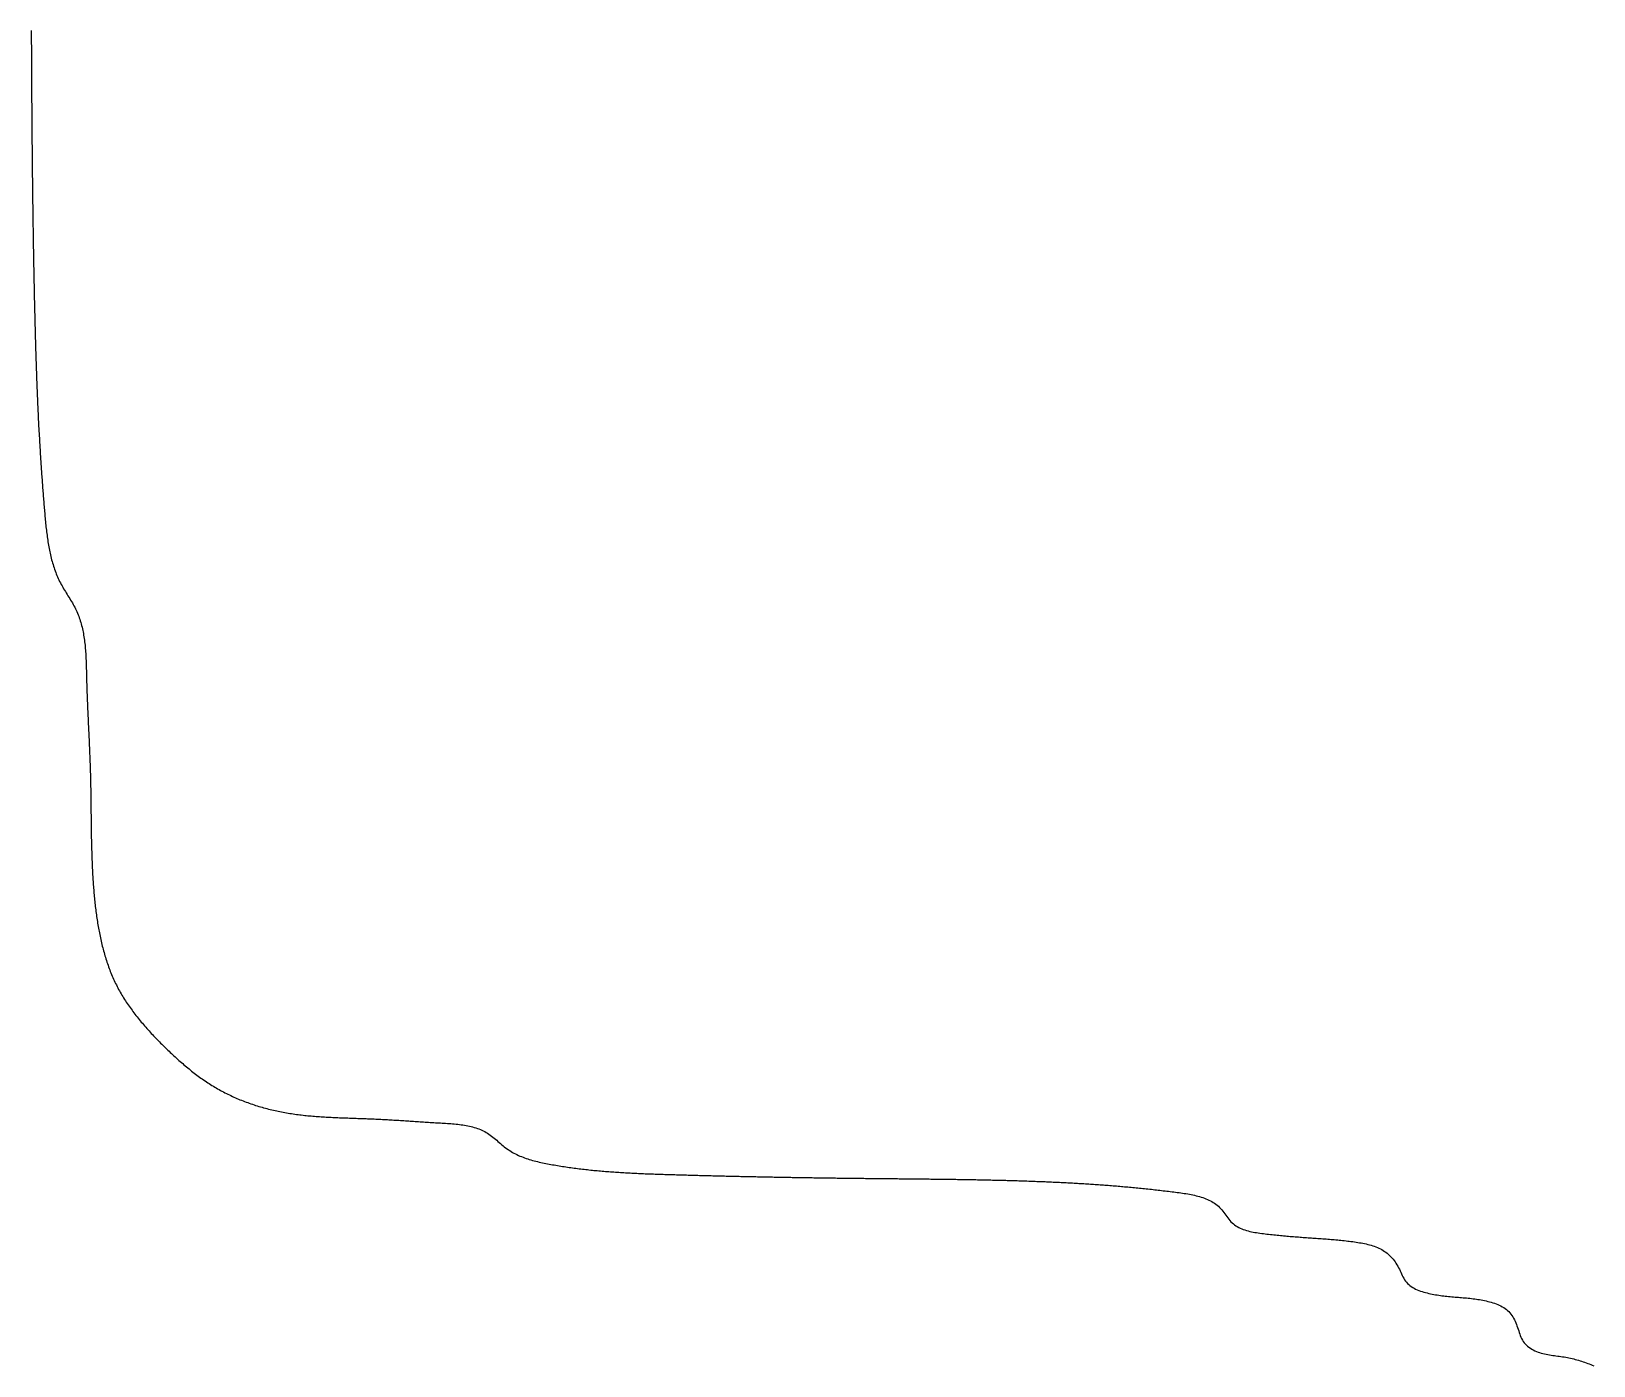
# Model space of a CAD drawing. Extents: x 40 to 225, y 4 to 261.
# Drawn here: x 160.46 to 179, y 37.64 to 53.47 of the extents above; entities that cross this region are included whole.
import ezdxf

# ---------------------------------------------------------------- set-up
doc = ezdxf.new("R2010")
doc.units = 0
doc.layers.get('0').update_dxf_attribs({"linetype": 'CONTINUOUS'})

msp = doc.modelspace()

# ---------------------------------------------------------------- linework, layer by layer
at = {"color": 7}
msp.add_polyline3d([(160.456, 53.4805, 0), (160.456, 53.4607, 0), (160.456, 53.441, 0), (160.456, 53.4212, 0), (160.456, 53.4014, 0), (160.456, 53.3817, 0), (160.456, 53.3619, 0), (160.456, 53.3422, 0), (160.456, 53.3224, 0), (160.457, 53.3026, 0), (160.457, 53.2829, 0), (160.457, 53.2631, 0), (160.457, 53.2434, 0), (160.457, 53.2236, 0), (160.457, 53.2039, 0), (160.457, 53.1841, 0), (160.457, 53.1644, 0), (160.457, 53.1446, 0), (160.457, 53.1248, 0), (160.458, 53.1051, 0), (160.458, 53.0853, 0), (160.458, 53.0656, 0), (160.458, 53.0458, 0), (160.458, 53.0261, 0), (160.458, 53.0063, 0), (160.458, 52.9866, 0), (160.458, 52.9668, 0), (160.458, 52.9471, 0), (160.459, 52.9273, 0), (160.459, 52.9076, 0), (160.459, 52.8879, 0), (160.459, 52.8681, 0), (160.459, 52.8484, 0), (160.459, 52.8286, 0), (160.459, 52.8089, 0), (160.459, 52.7891, 0), (160.46, 52.7694, 0), (160.46, 52.7496, 0), (160.46, 52.7299, 0), (160.46, 52.7102, 0), (160.46, 52.6904, 0), (160.46, 52.6707, 0), (160.46, 52.651, 0), (160.46, 52.6312, 0), (160.461, 52.6115, 0), (160.461, 52.5917, 0), (160.461, 52.572, 0), (160.461, 52.5523, 0), (160.461, 52.5326, 0), (160.461, 52.5128, 0), (160.461, 52.4931, 0), (160.462, 52.4734, 0), (160.462, 52.4536, 0), (160.462, 52.4339, 0), (160.462, 52.4142, 0), (160.462, 52.3945, 0), (160.462, 52.3747, 0), (160.463, 52.355, 0), (160.463, 52.3353, 0), (160.463, 52.3156, 0), (160.463, 52.2958, 0), (160.463, 52.2761, 0), (160.463, 52.2564, 0), (160.464, 52.2367, 0), (160.464, 52.217, 0), (160.464, 52.1972, 0), (160.464, 52.1775, 0), (160.464, 52.1578, 0), (160.464, 52.1381, 0), (160.465, 52.1184, 0), (160.465, 52.0987, 0), (160.465, 52.079, 0), (160.465, 52.0593, 0), (160.465, 52.0396, 0), (160.466, 52.0199, 0), (160.466, 52.0001, 0), (160.466, 51.9804, 0), (160.466, 51.9607, 0), (160.466, 51.941, 0), (160.466, 51.9213, 0), (160.467, 51.9016, 0), (160.467, 51.8819, 0), (160.467, 51.8622, 0), (160.467, 51.8425, 0), (160.468, 51.8228, 0), (160.468, 51.8032, 0), (160.468, 51.7835, 0), (160.468, 51.7638, 0), (160.468, 51.7441, 0), (160.469, 51.7244, 0), (160.469, 51.7047, 0), (160.469, 51.685, 0), (160.469, 51.6653, 0), (160.47, 51.6457, 0), (160.47, 51.626, 0), (160.47, 51.6063, 0), (160.47, 51.5866, 0), (160.471, 51.5669, 0), (160.471, 51.5473, 0), (160.471, 51.5276, 0), (160.471, 51.5079, 0), (160.472, 51.4882, 0), (160.472, 51.4686, 0), (160.472, 51.4489, 0), (160.472, 51.4292, 0), (160.473, 51.4096, 0), (160.473, 51.3899, 0), (160.473, 51.3702, 0), (160.473, 51.3506, 0), (160.474, 51.3309, 0), (160.474, 51.3112, 0), (160.474, 51.2916, 0), (160.474, 51.2719, 0), (160.475, 51.2523, 0), (160.475, 51.2326, 0), (160.475, 51.213, 0), (160.476, 51.1933, 0), (160.476, 51.1737, 0), (160.476, 51.154, 0), (160.477, 51.1344, 0), (160.477, 51.1147, 0), (160.477, 51.0951, 0), (160.477, 51.0754, 0), (160.478, 51.0558, 0), (160.478, 51.0362, 0), (160.478, 51.0165, 0), (160.479, 50.9969, 0), (160.479, 50.9772, 0), (160.479, 50.9576, 0), (160.48, 50.938, 0), (160.48, 50.9184, 0), (160.48, 50.8987, 0), (160.481, 50.8791, 0), (160.481, 50.8595, 0), (160.481, 50.8399, 0), (160.482, 50.8202, 0), (160.482, 50.8006, 0), (160.482, 50.781, 0), (160.483, 50.7614, 0), (160.483, 50.7418, 0), (160.484, 50.7222, 0), (160.484, 50.7025, 0), (160.484, 50.6829, 0), (160.485, 50.6633, 0), (160.485, 50.6437, 0), (160.485, 50.6241, 0), (160.486, 50.6045, 0), (160.486, 50.5849, 0), (160.487, 50.5653, 0), (160.487, 50.5457, 0), (160.487, 50.5261, 0), (160.488, 50.5065, 0), (160.488, 50.4869, 0), (160.489, 50.4674, 0), (160.489, 50.4478, 0), (160.489, 50.4282, 0), (160.49, 50.4086, 0), (160.49, 50.389, 0), (160.491, 50.3694, 0), (160.491, 50.3499, 0), (160.492, 50.3303, 0), (160.492, 50.3107, 0), (160.492, 50.2911, 0), (160.493, 50.2716, 0), (160.493, 50.252, 0), (160.494, 50.2324, 0), (160.494, 50.2129, 0), (160.495, 50.1933, 0), (160.495, 50.1738, 0), (160.496, 50.1542, 0), (160.496, 50.1346, 0), (160.497, 50.1151, 0), (160.497, 50.0955, 0), (160.498, 50.076, 0), (160.498, 50.0564, 0), (160.499, 50.0369, 0), (160.499, 50.0174, 0), (160.5, 49.9978, 0), (160.5, 49.9783, 0), (160.501, 49.9587, 0), (160.501, 49.9392, 0), (160.502, 49.9196, 0), (160.502, 49.9001, 0), (160.503, 49.8806, 0), (160.503, 49.861, 0), (160.504, 49.8415, 0), (160.504, 49.822, 0), (160.505, 49.8024, 0), (160.505, 49.7829, 0), (160.506, 49.7633, 0), (160.506, 49.7438, 0), (160.507, 49.7243, 0), (160.508, 49.7047, 0), (160.508, 49.6852, 0), (160.509, 49.6657, 0), (160.509, 49.6461, 0), (160.51, 49.6266, 0), (160.511, 49.6071, 0), (160.511, 49.5875, 0), (160.512, 49.568, 0), (160.513, 49.5484, 0), (160.513, 49.5289, 0), (160.514, 49.5094, 0), (160.515, 49.4898, 0), (160.515, 49.4703, 0), (160.516, 49.4507, 0), (160.517, 49.4312, 0), (160.517, 49.4116, 0), (160.518, 49.3921, 0), (160.519, 49.3725, 0), (160.519, 49.353, 0), (160.52, 49.3334, 0), (160.521, 49.3139, 0), (160.522, 49.2943, 0), (160.522, 49.2747, 0), (160.523, 49.2552, 0), (160.524, 49.2356, 0), (160.525, 49.216, 0), (160.525, 49.1965, 0), (160.526, 49.1769, 0), (160.527, 49.1573, 0), (160.528, 49.1377, 0), (160.529, 49.1182, 0), (160.53, 49.0986, 0), (160.53, 49.079, 0), (160.531, 49.0594, 0), (160.532, 49.0398, 0), (160.533, 49.0202, 0), (160.534, 49.0006, 0), (160.535, 48.981, 0), (160.536, 48.9614, 0), (160.537, 48.9418, 0), (160.538, 48.9222, 0), (160.538, 48.9025, 0), (160.539, 48.8829, 0), (160.54, 48.8633, 0), (160.541, 48.8436, 0), (160.542, 48.824, 0), (160.543, 48.8044, 0), (160.544, 48.7847, 0), (160.545, 48.7651, 0), (160.546, 48.7454, 0), (160.547, 48.7258, 0), (160.548, 48.7061, 0), (160.55, 48.6864, 0), (160.551, 48.6667, 0), (160.552, 48.6471, 0), (160.553, 48.6274, 0), (160.554, 48.6077, 0), (160.555, 48.588, 0), (160.556, 48.5683, 0), (160.557, 48.5486, 0), (160.559, 48.5289, 0), (160.56, 48.5091, 0), (160.561, 48.4894, 0), (160.562, 48.4697, 0), (160.563, 48.4499, 0), (160.565, 48.4302, 0), (160.566, 48.4104, 0), (160.567, 48.3907, 0), (160.568, 48.3709, 0), (160.57, 48.3511, 0), (160.571, 48.3314, 0), (160.572, 48.3116, 0), (160.574, 48.2918, 0), (160.575, 48.272, 0), (160.576, 48.2522, 0), (160.578, 48.2324, 0), (160.579, 48.2125, 0), (160.581, 48.1927, 0), (160.582, 48.1729, 0), (160.584, 48.153, 0), (160.585, 48.1332, 0), (160.586, 48.1133, 0), (160.588, 48.0935, 0), (160.589, 48.0736, 0), (160.591, 48.0537, 0), (160.593, 48.0338, 0), (160.594, 48.0139, 0), (160.596, 47.994, 0), (160.597, 47.9741, 0), (160.599, 47.9542, 0), (160.6, 47.9342, 0), (160.602, 47.9143, 0), (160.604, 47.8943, 0), (160.605, 47.8744, 0), (160.607, 47.8544, 0), (160.609, 47.8344, 0), (160.611, 47.8145, 0), (160.612, 47.7945, 0), (160.614, 47.7745, 0), (160.616, 47.7544, 0), (160.618, 47.7344, 0), (160.619, 47.7144, 0), (160.621, 47.6943, 0), (160.623, 47.6743, 0), (160.625, 47.6543, 0), (160.627, 47.6343, 0), (160.629, 47.6143, 0), (160.631, 47.5943, 0), (160.633, 47.5743, 0), (160.636, 47.5543, 0), (160.638, 47.5344, 0), (160.641, 47.5145, 0), (160.643, 47.4946, 0), (160.646, 47.4747, 0), (160.649, 47.4549, 0), (160.651, 47.4351, 0), (160.654, 47.4154, 0), (160.658, 47.3957, 0), (160.661, 47.3761, 0), (160.664, 47.3565, 0), (160.668, 47.337, 0), (160.672, 47.3175, 0), (160.676, 47.2981, 0), (160.68, 47.2787, 0), (160.684, 47.2595, 0), (160.689, 47.2403, 0), (160.694, 47.2211, 0), (160.698, 47.2021, 0), (160.704, 47.1831, 0), (160.709, 47.1642, 0), (160.715, 47.1454, 0), (160.72, 47.1267, 0), (160.726, 47.1081, 0), (160.733, 47.0896, 0), (160.739, 47.0712, 0), (160.746, 47.0529, 0), (160.753, 47.0347, 0), (160.761, 47.0166, 0), (160.768, 46.9986, 0), (160.776, 46.9808, 0), (160.785, 46.963, 0), (160.793, 46.9454, 0), (160.802, 46.928, 0), (160.811, 46.9106, 0), (160.821, 46.8934, 0), (160.83, 46.8762, 0), (160.84, 46.8592, 0), (160.851, 46.8423, 0), (160.861, 46.8254, 0), (160.871, 46.8085, 0), (160.882, 46.7917, 0), (160.892, 46.7749, 0), (160.903, 46.7581, 0), (160.913, 46.7413, 0), (160.923, 46.7244, 0), (160.934, 46.7075, 0), (160.944, 46.6906, 0), (160.953, 46.6735, 0), (160.963, 46.6564, 0), (160.972, 46.6392, 0), (160.981, 46.6218, 0), (160.989, 46.6043, 0), (160.998, 46.5866, 0), (161.005, 46.5688, 0), (161.013, 46.5509, 0), (161.02, 46.5328, 0), (161.026, 46.5146, 0), (161.033, 46.4963, 0), (161.038, 46.4778, 0), (161.044, 46.4592, 0), (161.049, 46.4405, 0), (161.054, 46.4217, 0), (161.059, 46.4028, 0), (161.063, 46.3837, 0), (161.067, 46.3646, 0), (161.071, 46.3454, 0), (161.075, 46.3261, 0), (161.078, 46.3067, 0), (161.081, 46.2872, 0), (161.084, 46.2676, 0), (161.087, 46.248, 0), (161.089, 46.2283, 0), (161.092, 46.2085, 0), (161.094, 46.1887, 0), (161.096, 46.1688, 0), (161.097, 46.1489, 0), (161.099, 46.1289, 0), (161.1, 46.1089, 0), (161.102, 46.0888, 0), (161.103, 46.0687, 0), (161.104, 46.0486, 0), (161.105, 46.0284, 0), (161.106, 46.0082, 0), (161.107, 45.988, 0), (161.107, 45.9678, 0), (161.108, 45.9476, 0), (161.109, 45.9273, 0), (161.109, 45.9071, 0), (161.11, 45.8868, 0), (161.11, 45.8666, 0), (161.111, 45.8464, 0), (161.111, 45.8262, 0), (161.112, 45.806, 0), (161.112, 45.7858, 0), (161.113, 45.7657, 0), (161.113, 45.7456, 0), (161.114, 45.7255, 0), (161.114, 45.7054, 0), (161.115, 45.6854, 0), (161.116, 45.6654, 0), (161.116, 45.6454, 0), (161.117, 45.6254, 0), (161.118, 45.6055, 0), (161.119, 45.5856, 0), (161.119, 45.5657, 0), (161.12, 45.5458, 0), (161.121, 45.5259, 0), (161.122, 45.5061, 0), (161.123, 45.4862, 0), (161.123, 45.4664, 0), (161.124, 45.4467, 0), (161.125, 45.4269, 0), (161.126, 45.4071, 0), (161.127, 45.3874, 0), (161.128, 45.3677, 0), (161.129, 45.348, 0), (161.13, 45.3283, 0), (161.131, 45.3086, 0), (161.131, 45.2889, 0), (161.132, 45.2693, 0), (161.133, 45.2497, 0), (161.134, 45.23, 0), (161.135, 45.2104, 0), (161.136, 45.1908, 0), (161.137, 45.1712, 0), (161.138, 45.1517, 0), (161.139, 45.1321, 0), (161.14, 45.1125, 0), (161.141, 45.093, 0), (161.142, 45.0734, 0), (161.142, 45.0539, 0), (161.143, 45.0343, 0), (161.144, 45.0148, 0), (161.145, 44.9953, 0), (161.146, 44.9758, 0), (161.147, 44.9563, 0), (161.148, 44.9368, 0), (161.149, 44.9173, 0), (161.149, 44.8978, 0), (161.15, 44.8783, 0), (161.151, 44.8588, 0), (161.152, 44.8393, 0), (161.152, 44.8198, 0), (161.153, 44.8003, 0), (161.154, 44.7808, 0), (161.155, 44.7613, 0), (161.155, 44.7418, 0), (161.156, 44.7223, 0), (161.157, 44.7028, 0), (161.157, 44.6833, 0), (161.158, 44.6638, 0), (161.158, 44.6443, 0), (161.159, 44.6247, 0), (161.159, 44.6052, 0), (161.16, 44.5857, 0), (161.16, 44.5662, 0), (161.161, 44.5466, 0), (161.161, 44.5271, 0), (161.161, 44.5075, 0), (161.162, 44.488, 0), (161.162, 44.4684, 0), (161.162, 44.4489, 0), (161.163, 44.4293, 0), (161.163, 44.4097, 0), (161.163, 44.3901, 0), (161.164, 44.3705, 0), (161.164, 44.351, 0), (161.164, 44.3314, 0), (161.164, 44.3118, 0), (161.164, 44.2922, 0), (161.165, 44.2726, 0), (161.165, 44.2529, 0), (161.165, 44.2333, 0), (161.165, 44.2137, 0), (161.165, 44.1941, 0), (161.166, 44.1744, 0), (161.166, 44.1548, 0), (161.166, 44.1352, 0), (161.166, 44.1155, 0), (161.167, 44.0959, 0), (161.167, 44.0762, 0), (161.167, 44.0566, 0), (161.167, 44.0369, 0), (161.167, 44.0173, 0), (161.168, 43.9976, 0), (161.168, 43.9779, 0), (161.168, 43.9582, 0), (161.169, 43.9386, 0), (161.169, 43.9189, 0), (161.169, 43.8992, 0), (161.17, 43.8795, 0), (161.17, 43.8598, 0), (161.17, 43.8401, 0), (161.171, 43.8204, 0), (161.171, 43.8007, 0), (161.172, 43.781, 0), (161.172, 43.7613, 0), (161.173, 43.7416, 0), (161.173, 43.7219, 0), (161.174, 43.7022, 0), (161.175, 43.6825, 0), (161.175, 43.6628, 0), (161.176, 43.643, 0), (161.177, 43.6233, 0), (161.178, 43.6036, 0), (161.178, 43.5838, 0), (161.179, 43.5641, 0), (161.18, 43.5444, 0), (161.181, 43.5246, 0), (161.182, 43.5049, 0), (161.183, 43.4852, 0), (161.184, 43.4654, 0), (161.185, 43.4457, 0), (161.187, 43.4259, 0), (161.188, 43.4062, 0), (161.189, 43.3864, 0), (161.191, 43.3667, 0), (161.192, 43.3469, 0), (161.194, 43.3271, 0), (161.195, 43.3074, 0), (161.197, 43.2876, 0), (161.198, 43.2679, 0), (161.2, 43.2481, 0), (161.202, 43.2283, 0), (161.204, 43.2086, 0), (161.206, 43.1888, 0), (161.208, 43.169, 0), (161.21, 43.1493, 0), (161.212, 43.1295, 0), (161.214, 43.1097, 0), (161.216, 43.0899, 0), (161.219, 43.0702, 0), (161.221, 43.0504, 0), (161.224, 43.0306, 0), (161.226, 43.0108, 0), (161.229, 42.9911, 0), (161.232, 42.9713, 0), (161.235, 42.9516, 0), (161.238, 42.9318, 0), (161.241, 42.9121, 0), (161.244, 42.8924, 0), (161.247, 42.8727, 0), (161.25, 42.853, 0), (161.254, 42.8334, 0), (161.257, 42.8138, 0), (161.261, 42.7942, 0), (161.265, 42.7746, 0), (161.269, 42.755, 0), (161.273, 42.7355, 0), (161.277, 42.7161, 0), (161.281, 42.6966, 0), (161.285, 42.6772, 0), (161.29, 42.6578, 0), (161.295, 42.6385, 0), (161.299, 42.6192, 0), (161.304, 42.6, 0), (161.309, 42.5808, 0), (161.314, 42.5617, 0), (161.32, 42.5426, 0), (161.325, 42.5236, 0), (161.33, 42.5046, 0), (161.336, 42.4857, 0), (161.342, 42.4668, 0), (161.348, 42.448, 0), (161.354, 42.4293, 0), (161.36, 42.4106, 0), (161.367, 42.392, 0), (161.373, 42.3735, 0), (161.38, 42.3551, 0), (161.387, 42.3367, 0), (161.394, 42.3184, 0), (161.402, 42.3002, 0), (161.409, 42.282, 0), (161.417, 42.2639, 0), (161.424, 42.246, 0), (161.432, 42.2281, 0), (161.44, 42.2103, 0), (161.449, 42.1926, 0), (161.457, 42.1749, 0), (161.466, 42.1574, 0), (161.475, 42.14, 0), (161.484, 42.1226, 0), (161.493, 42.1054, 0), (161.502, 42.0883, 0), (161.512, 42.0712, 0), (161.522, 42.0543, 0), (161.532, 42.0374, 0), (161.542, 42.0206, 0), (161.552, 42.0039, 0), (161.563, 41.9873, 0), (161.573, 41.9708, 0), (161.584, 41.9544, 0), (161.595, 41.9381, 0), (161.606, 41.9218, 0), (161.617, 41.9057, 0), (161.629, 41.8896, 0), (161.64, 41.8736, 0), (161.652, 41.8577, 0), (161.663, 41.8418, 0), (161.675, 41.8261, 0), (161.687, 41.8104, 0), (161.699, 41.7948, 0), (161.712, 41.7792, 0), (161.724, 41.7638, 0), (161.737, 41.7484, 0), (161.749, 41.7331, 0), (161.762, 41.7179, 0), (161.775, 41.7027, 0), (161.788, 41.6876, 0), (161.801, 41.6726, 0), (161.814, 41.6576, 0), (161.827, 41.6427, 0), (161.84, 41.6279, 0), (161.854, 41.6132, 0), (161.867, 41.5985, 0), (161.881, 41.5838, 0), (161.894, 41.5693, 0), (161.908, 41.5548, 0), (161.922, 41.5403, 0), (161.935, 41.5259, 0), (161.949, 41.5116, 0), (161.963, 41.4973, 0), (161.977, 41.4831, 0), (161.991, 41.4689, 0), (162.006, 41.4548, 0), (162.02, 41.4408, 0), (162.034, 41.4268, 0), (162.048, 41.4128, 0), (162.062, 41.3989, 0), (162.077, 41.3851, 0), (162.091, 41.3713, 0), (162.106, 41.3576, 0), (162.12, 41.344, 0), (162.135, 41.3304, 0), (162.149, 41.3169, 0), (162.164, 41.3034, 0), (162.178, 41.2901, 0), (162.193, 41.2768, 0), (162.208, 41.2636, 0), (162.223, 41.2505, 0), (162.238, 41.2374, 0), (162.253, 41.2245, 0), (162.268, 41.2116, 0), (162.283, 41.1988, 0), (162.298, 41.1862, 0), (162.313, 41.1736, 0), (162.329, 41.1611, 0), (162.344, 41.1487, 0), (162.359, 41.1365, 0), (162.375, 41.1243, 0), (162.391, 41.1122, 0), (162.406, 41.1003, 0), (162.422, 41.0884, 0), (162.438, 41.0767, 0), (162.454, 41.0651, 0), (162.47, 41.0536, 0), (162.486, 41.0423, 0), (162.502, 41.0311, 0), (162.518, 41.02, 0), (162.534, 41.009, 0), (162.551, 40.9981, 0), (162.567, 40.9874, 0), (162.584, 40.9769, 0), (162.6, 40.9665, 0), (162.617, 40.9562, 0), (162.634, 40.946, 0), (162.651, 40.936, 0), (162.668, 40.9262, 0), (162.685, 40.9165, 0), (162.702, 40.907, 0), (162.719, 40.8976, 0), (162.737, 40.8884, 0), (162.754, 40.8793, 0), (162.772, 40.8704, 0), (162.789, 40.8616, 0), (162.807, 40.853, 0), (162.825, 40.8445, 0), (162.843, 40.8362, 0), (162.861, 40.8281, 0), (162.879, 40.8201, 0), (162.897, 40.8122, 0), (162.915, 40.8045, 0), (162.933, 40.7969, 0), (162.952, 40.7895, 0), (162.97, 40.7823, 0), (162.988, 40.7751, 0), (163.007, 40.7682, 0), (163.026, 40.7614, 0), (163.044, 40.7547, 0), (163.063, 40.7482, 0), (163.082, 40.7418, 0), (163.1, 40.7355, 0), (163.119, 40.7294, 0), (163.138, 40.7235, 0), (163.157, 40.7177, 0), (163.176, 40.712, 0), (163.195, 40.7065, 0), (163.214, 40.7011, 0), (163.234, 40.6959, 0), (163.253, 40.6908, 0), (163.272, 40.6859, 0), (163.291, 40.6811, 0), (163.31, 40.6764, 0), (163.33, 40.6719, 0), (163.349, 40.6675, 0), (163.369, 40.6632, 0), (163.388, 40.6591, 0), (163.407, 40.6552, 0), (163.427, 40.6513, 0), (163.446, 40.6476, 0), (163.466, 40.6441, 0), (163.485, 40.6406, 0), (163.505, 40.6374, 0), (163.524, 40.6342, 0), (163.544, 40.6311, 0), (163.563, 40.6282, 0), (163.583, 40.6254, 0), (163.603, 40.6227, 0), (163.622, 40.6202, 0), (163.642, 40.6177, 0), (163.661, 40.6154, 0), (163.681, 40.6131, 0), (163.701, 40.611, 0), (163.72, 40.6089, 0), (163.74, 40.6069, 0), (163.76, 40.6051, 0), (163.779, 40.6033, 0), (163.799, 40.6016, 0), (163.819, 40.6, 0), (163.838, 40.5984, 0), (163.858, 40.5969, 0), (163.878, 40.5955, 0), (163.897, 40.5942, 0), (163.917, 40.5929, 0), (163.937, 40.5917, 0), (163.957, 40.5906, 0), (163.976, 40.5895, 0), (163.996, 40.5884, 0), (164.016, 40.5875, 0), (164.035, 40.5865, 0), (164.055, 40.5856, 0), (164.075, 40.5847, 0), (164.095, 40.5839, 0), (164.114, 40.5831, 0), (164.134, 40.5823, 0), (164.154, 40.5816, 0), (164.173, 40.5809, 0), (164.193, 40.5802, 0), (164.213, 40.5795, 0), (164.232, 40.5788, 0), (164.252, 40.5781, 0), (164.272, 40.5775, 0), (164.291, 40.5768, 0), (164.311, 40.5762, 0), (164.331, 40.5755, 0), (164.35, 40.5748, 0), (164.37, 40.5742, 0), (164.389, 40.5735, 0), (164.409, 40.5728, 0), (164.429, 40.5721, 0), (164.448, 40.5713, 0), (164.468, 40.5706, 0), (164.487, 40.5698, 0), (164.507, 40.5689, 0), (164.526, 40.5681, 0), (164.546, 40.5672, 0), (164.565, 40.5663, 0), (164.585, 40.5653, 0), (164.604, 40.5643, 0), (164.623, 40.5633, 0), (164.643, 40.5623, 0), (164.662, 40.5612, 0), (164.682, 40.5602, 0), (164.701, 40.5591, 0), (164.721, 40.5579, 0), (164.74, 40.5568, 0), (164.759, 40.5556, 0), (164.779, 40.5545, 0), (164.798, 40.5533, 0), (164.818, 40.5521, 0), (164.837, 40.5509, 0), (164.857, 40.5496, 0), (164.876, 40.5484, 0), (164.896, 40.5471, 0), (164.915, 40.5459, 0), (164.935, 40.5446, 0), (164.954, 40.5433, 0), (164.974, 40.542, 0), (164.994, 40.5407, 0), (165.013, 40.5394, 0), (165.033, 40.5382, 0), (165.053, 40.5369, 0), (165.073, 40.5356, 0), (165.092, 40.5343, 0), (165.112, 40.533, 0), (165.132, 40.5317, 0), (165.152, 40.5304, 0), (165.172, 40.5291, 0), (165.192, 40.5279, 0), (165.212, 40.5266, 0), (165.232, 40.5253, 0), (165.252, 40.5241, 0), (165.273, 40.5229, 0), (165.293, 40.5217, 0), (165.313, 40.5205, 0), (165.334, 40.5193, 0), (165.354, 40.518, 0), (165.374, 40.5168, 0), (165.395, 40.5155, 0), (165.415, 40.514, 0), (165.436, 40.5125, 0), (165.456, 40.5109, 0), (165.476, 40.5091, 0), (165.497, 40.5071, 0), (165.517, 40.505, 0), (165.537, 40.5026, 0), (165.557, 40.5, 0), (165.577, 40.4972, 0), (165.597, 40.494, 0), (165.617, 40.4906, 0), (165.636, 40.4868, 0), (165.656, 40.4827, 0), (165.675, 40.4783, 0), (165.694, 40.4734, 0), (165.713, 40.4681, 0), (165.732, 40.4624, 0), (165.75, 40.4563, 0), (165.768, 40.4496, 0), (165.786, 40.4425, 0), (165.804, 40.4349, 0), (165.821, 40.4267, 0), (165.838, 40.4179, 0), (165.855, 40.4086, 0), (165.872, 40.3987, 0), (165.888, 40.3881, 0), (165.904, 40.377, 0), (165.919, 40.3653, 0), (165.935, 40.3532, 0), (165.95, 40.3408, 0), (165.965, 40.3281, 0), (165.98, 40.3151, 0), (165.995, 40.3021, 0), (166.01, 40.289, 0), (166.025, 40.2759, 0), (166.04, 40.263, 0), (166.055, 40.2503, 0), (166.07, 40.2378, 0), (166.086, 40.2257, 0), (166.102, 40.214, 0), (166.118, 40.2027, 0), (166.134, 40.192, 0), (166.151, 40.1817, 0), (166.168, 40.1718, 0), (166.185, 40.1624, 0), (166.202, 40.1533, 0), (166.22, 40.1447, 0), (166.238, 40.1365, 0), (166.256, 40.1286, 0), (166.274, 40.121, 0), (166.292, 40.1138, 0), (166.311, 40.107, 0), (166.329, 40.1004, 0), (166.348, 40.0941, 0), (166.367, 40.0882, 0), (166.386, 40.0824, 0), (166.406, 40.077, 0), (166.425, 40.0717, 0), (166.444, 40.0667, 0), (166.464, 40.0619, 0), (166.483, 40.0573, 0), (166.503, 40.0529, 0), (166.523, 40.0486, 0), (166.542, 40.0445, 0), (166.562, 40.0405, 0), (166.582, 40.0366, 0), (166.602, 40.0329, 0), (166.622, 40.0292, 0), (166.641, 40.0256, 0), (166.661, 40.0221, 0), (166.681, 40.0187, 0), (166.701, 40.0154, 0), (166.721, 40.0121, 0), (166.74, 40.0089, 0), (166.76, 40.0057, 0), (166.78, 40.0027, 0), (166.8, 39.9997, 0), (166.819, 39.9968, 0), (166.839, 39.9939, 0), (166.859, 39.9911, 0), (166.879, 39.9884, 0), (166.898, 39.9857, 0), (166.918, 39.9831, 0), (166.938, 39.9806, 0), (166.957, 39.9781, 0), (166.977, 39.9757, 0), (166.997, 39.9734, 0), (167.016, 39.9711, 0), (167.036, 39.9689, 0), (167.056, 39.9667, 0), (167.075, 39.9646, 0), (167.095, 39.9625, 0), (167.115, 39.9605, 0), (167.134, 39.9586, 0), (167.154, 39.9567, 0), (167.174, 39.9548, 0), (167.193, 39.953, 0), (167.213, 39.9513, 0), (167.232, 39.9495, 0), (167.252, 39.9479, 0), (167.272, 39.9463, 0), (167.291, 39.9447, 0), (167.311, 39.9432, 0), (167.33, 39.9417, 0), (167.35, 39.9403, 0), (167.37, 39.9389, 0), (167.389, 39.9375, 0), (167.409, 39.9362, 0), (167.428, 39.935, 0), (167.448, 39.9337, 0), (167.468, 39.9325, 0), (167.487, 39.9313, 0), (167.507, 39.9302, 0), (167.526, 39.9291, 0), (167.546, 39.928, 0), (167.565, 39.927, 0), (167.585, 39.926, 0), (167.605, 39.925, 0), (167.624, 39.9241, 0), (167.644, 39.9232, 0), (167.663, 39.9223, 0), (167.683, 39.9214, 0), (167.702, 39.9205, 0), (167.722, 39.9197, 0), (167.741, 39.9189, 0), (167.761, 39.9181, 0), (167.781, 39.9174, 0), (167.8, 39.9166, 0), (167.82, 39.9159, 0), (167.839, 39.9152, 0), (167.859, 39.9145, 0), (167.878, 39.9139, 0), (167.898, 39.9132, 0), (167.918, 39.9125, 0), (167.937, 39.9119, 0), (167.957, 39.9113, 0), (167.976, 39.9107, 0), (167.996, 39.9101, 0), (168.015, 39.9095, 0), (168.035, 39.9089, 0), (168.054, 39.9083, 0), (168.074, 39.9077, 0), (168.094, 39.9072, 0), (168.113, 39.9066, 0), (168.133, 39.906, 0), (168.152, 39.9055, 0), (168.172, 39.9049, 0), (168.191, 39.9044, 0), (168.211, 39.9038, 0), (168.231, 39.9033, 0), (168.25, 39.9027, 0), (168.27, 39.9022, 0), (168.289, 39.9017, 0), (168.309, 39.9011, 0), (168.329, 39.9006, 0), (168.348, 39.9001, 0), (168.368, 39.8996, 0), (168.387, 39.899, 0), (168.407, 39.8985, 0), (168.427, 39.898, 0), (168.446, 39.8975, 0), (168.466, 39.897, 0), (168.485, 39.8965, 0), (168.505, 39.896, 0), (168.525, 39.8955, 0), (168.544, 39.895, 0), (168.564, 39.8945, 0), (168.583, 39.8941, 0), (168.603, 39.8936, 0), (168.623, 39.8931, 0), (168.642, 39.8926, 0), (168.662, 39.8922, 0), (168.682, 39.8917, 0), (168.701, 39.8912, 0), (168.721, 39.8908, 0), (168.741, 39.8903, 0), (168.76, 39.8899, 0), (168.78, 39.8894, 0), (168.799, 39.889, 0), (168.819, 39.8885, 0), (168.839, 39.8881, 0), (168.858, 39.8877, 0), (168.878, 39.8872, 0), (168.898, 39.8868, 0), (168.917, 39.8864, 0), (168.937, 39.886, 0), (168.957, 39.8856, 0), (168.976, 39.8851, 0), (168.996, 39.8847, 0), (169.016, 39.8843, 0), (169.035, 39.8839, 0), (169.055, 39.8835, 0), (169.075, 39.8831, 0), (169.094, 39.8827, 0), (169.114, 39.8823, 0), (169.134, 39.8819, 0), (169.153, 39.8815, 0), (169.173, 39.8812, 0), (169.193, 39.8808, 0), (169.212, 39.8804, 0), (169.232, 39.88, 0), (169.252, 39.8797, 0), (169.271, 39.8793, 0), (169.291, 39.8789, 0), (169.311, 39.8786, 0), (169.331, 39.8782, 0), (169.35, 39.8779, 0), (169.37, 39.8775, 0), (169.39, 39.8772, 0), (169.409, 39.8768, 0), (169.429, 39.8765, 0), (169.449, 39.8761, 0), (169.469, 39.8758, 0), (169.488, 39.8755, 0), (169.508, 39.8751, 0), (169.528, 39.8748, 0), (169.547, 39.8745, 0), (169.567, 39.8742, 0), (169.587, 39.8738, 0), (169.607, 39.8735, 0), (169.626, 39.8732, 0), (169.646, 39.8729, 0), (169.666, 39.8726, 0), (169.686, 39.8723, 0), (169.705, 39.872, 0), (169.725, 39.8717, 0), (169.745, 39.8714, 0), (169.765, 39.8711, 0), (169.784, 39.8708, 0), (169.804, 39.8705, 0), (169.824, 39.8702, 0), (169.844, 39.87, 0), (169.863, 39.8697, 0), (169.883, 39.8694, 0), (169.903, 39.8691, 0), (169.923, 39.8689, 0), (169.942, 39.8686, 0), (169.962, 39.8683, 0), (169.982, 39.8681, 0), (170.002, 39.8678, 0), (170.022, 39.8676, 0), (170.041, 39.8673, 0), (170.061, 39.8671, 0), (170.081, 39.8668, 0), (170.101, 39.8666, 0), (170.121, 39.8663, 0), (170.14, 39.8661, 0), (170.16, 39.8658, 0), (170.18, 39.8656, 0), (170.2, 39.8654, 0), (170.22, 39.8651, 0), (170.239, 39.8649, 0), (170.259, 39.8647, 0), (170.279, 39.8645, 0), (170.299, 39.8642, 0), (170.319, 39.864, 0), (170.338, 39.8638, 0), (170.358, 39.8636, 0), (170.378, 39.8634, 0), (170.398, 39.8632, 0), (170.418, 39.863, 0), (170.438, 39.8628, 0), (170.457, 39.8626, 0), (170.477, 39.8624, 0), (170.497, 39.8622, 0), (170.517, 39.862, 0), (170.537, 39.8618, 0), (170.557, 39.8616, 0), (170.576, 39.8614, 0), (170.596, 39.8612, 0), (170.616, 39.861, 0), (170.636, 39.8608, 0), (170.656, 39.8606, 0), (170.676, 39.8604, 0), (170.696, 39.8602, 0), (170.715, 39.86, 0), (170.735, 39.8599, 0), (170.755, 39.8597, 0), (170.775, 39.8595, 0), (170.795, 39.8593, 0), (170.815, 39.8591, 0), (170.835, 39.8589, 0), (170.854, 39.8587, 0), (170.874, 39.8585, 0), (170.894, 39.8583, 0), (170.914, 39.8581, 0), (170.934, 39.8579, 0), (170.954, 39.8577, 0), (170.973, 39.8575, 0), (170.993, 39.8573, 0), (171.013, 39.8571, 0), (171.033, 39.8568, 0), (171.053, 39.8566, 0), (171.073, 39.8564, 0), (171.092, 39.8562, 0), (171.112, 39.856, 0), (171.132, 39.8557, 0), (171.152, 39.8555, 0), (171.172, 39.8553, 0), (171.192, 39.855, 0), (171.211, 39.8548, 0), (171.231, 39.8546, 0), (171.251, 39.8543, 0), (171.271, 39.8541, 0), (171.291, 39.8538, 0), (171.31, 39.8535, 0), (171.33, 39.8533, 0), (171.35, 39.853, 0), (171.37, 39.8527, 0), (171.39, 39.8524, 0), (171.409, 39.8522, 0), (171.429, 39.8519, 0), (171.449, 39.8516, 0), (171.469, 39.8513, 0), (171.488, 39.851, 0), (171.508, 39.8506, 0), (171.528, 39.8503, 0), (171.548, 39.85, 0), (171.567, 39.8497, 0), (171.587, 39.8493, 0), (171.607, 39.849, 0), (171.627, 39.8486, 0), (171.646, 39.8483, 0), (171.666, 39.8479, 0), (171.686, 39.8475, 0), (171.705, 39.8471, 0), (171.725, 39.8468, 0), (171.745, 39.8464, 0), (171.764, 39.846, 0), (171.784, 39.8456, 0), (171.804, 39.8451, 0), (171.823, 39.8447, 0), (171.843, 39.8443, 0), (171.863, 39.8438, 0), (171.882, 39.8434, 0), (171.902, 39.8429, 0), (171.922, 39.8424, 0), (171.941, 39.842, 0), (171.961, 39.8415, 0), (171.98, 39.841, 0), (172, 39.8405, 0), (172.02, 39.84, 0), (172.039, 39.8394, 0), (172.059, 39.8389, 0), (172.078, 39.8383, 0), (172.098, 39.8378, 0), (172.117, 39.8372, 0), (172.137, 39.8366, 0), (172.156, 39.8361, 0), (172.176, 39.8355, 0), (172.195, 39.8348, 0), (172.215, 39.8342, 0), (172.234, 39.8336, 0), (172.254, 39.833, 0), (172.273, 39.8323, 0), (172.293, 39.8316, 0), (172.312, 39.831, 0), (172.332, 39.8303, 0), (172.351, 39.8296, 0), (172.37, 39.8288, 0), (172.39, 39.8281, 0), (172.409, 39.8274, 0), (172.428, 39.8266, 0), (172.448, 39.8259, 0), (172.467, 39.8251, 0), (172.487, 39.8243, 0), (172.506, 39.8235, 0), (172.525, 39.8227, 0), (172.544, 39.8218, 0), (172.564, 39.821, 0), (172.583, 39.8201, 0), (172.602, 39.8193, 0), (172.622, 39.8184, 0), (172.641, 39.8175, 0), (172.66, 39.8166, 0), (172.679, 39.8156, 0), (172.698, 39.8147, 0), (172.718, 39.8137, 0), (172.737, 39.8128, 0), (172.756, 39.8118, 0), (172.775, 39.8108, 0), (172.795, 39.8097, 0), (172.814, 39.8087, 0), (172.833, 39.8076, 0), (172.852, 39.8065, 0), (172.871, 39.8055, 0), (172.89, 39.8043, 0), (172.91, 39.8032, 0), (172.929, 39.8021, 0), (172.948, 39.8009, 0), (172.967, 39.7997, 0), (172.986, 39.7985, 0), (173.006, 39.7973, 0), (173.025, 39.796, 0), (173.044, 39.7947, 0), (173.063, 39.7934, 0), (173.083, 39.7921, 0), (173.102, 39.7908, 0), (173.121, 39.7895, 0), (173.14, 39.7881, 0), (173.16, 39.7867, 0), (173.179, 39.7853, 0), (173.198, 39.7838, 0), (173.218, 39.7824, 0), (173.237, 39.7809, 0), (173.256, 39.7794, 0), (173.276, 39.7778, 0), (173.295, 39.7763, 0), (173.315, 39.7747, 0), (173.334, 39.7731, 0), (173.354, 39.7714, 0), (173.373, 39.7698, 0), (173.393, 39.7681, 0), (173.412, 39.7664, 0), (173.432, 39.7647, 0), (173.451, 39.7629, 0), (173.471, 39.7611, 0), (173.491, 39.7593, 0), (173.51, 39.7575, 0), (173.53, 39.7556, 0), (173.55, 39.7537, 0), (173.57, 39.7518, 0), (173.589, 39.7498, 0), (173.609, 39.7479, 0), (173.629, 39.7459, 0), (173.649, 39.7438, 0), (173.669, 39.7418, 0), (173.689, 39.7397, 0), (173.709, 39.7375, 0), (173.729, 39.7354, 0), (173.749, 39.7332, 0), (173.769, 39.731, 0), (173.789, 39.7287, 0), (173.81, 39.7265, 0), (173.83, 39.7242, 0), (173.85, 39.7218, 0), (173.871, 39.7194, 0), (173.891, 39.717, 0), (173.911, 39.7146, 0), (173.932, 39.7121, 0), (173.952, 39.7096, 0), (173.973, 39.7071, 0), (173.994, 39.7045, 0), (174.014, 39.7019, 0), (174.035, 39.6993, 0), (174.056, 39.6966, 0), (174.077, 39.6939, 0), (174.098, 39.6911, 0), (174.118, 39.6882, 0), (174.139, 39.6852, 0), (174.16, 39.682, 0), (174.181, 39.6786, 0), (174.201, 39.675, 0), (174.222, 39.6712, 0), (174.242, 39.6671, 0), (174.262, 39.6627, 0), (174.282, 39.658, 0), (174.302, 39.653, 0), (174.321, 39.6476, 0), (174.341, 39.6418, 0), (174.36, 39.6355, 0), (174.378, 39.6289, 0), (174.397, 39.6217, 0), (174.415, 39.6141, 0), (174.432, 39.6059, 0), (174.45, 39.5972, 0), (174.466, 39.5879, 0), (174.483, 39.578, 0), (174.499, 39.5675, 0), (174.514, 39.5563, 0), (174.529, 39.5444, 0), (174.544, 39.5318, 0), (174.558, 39.5185, 0), (174.571, 39.5044, 0), (174.584, 39.4896, 0), (174.596, 39.4743, 0), (174.608, 39.4585, 0), (174.62, 39.4425, 0), (174.632, 39.4264, 0), (174.644, 39.4103, 0), (174.656, 39.3944, 0), (174.668, 39.3788, 0), (174.681, 39.3638, 0), (174.694, 39.3494, 0), (174.707, 39.3357, 0), (174.722, 39.323, 0), (174.737, 39.3112, 0), (174.752, 39.3003, 0), (174.769, 39.2903, 0), (174.786, 39.281, 0), (174.803, 39.2725, 0), (174.821, 39.2647, 0), (174.839, 39.2576, 0), (174.858, 39.2511, 0), (174.877, 39.2452, 0), (174.896, 39.2398, 0), (174.916, 39.2349, 0), (174.936, 39.2304, 0), (174.956, 39.2264, 0), (174.977, 39.2227, 0), (174.997, 39.2193, 0), (175.018, 39.2162, 0), (175.038, 39.2133, 0), (175.059, 39.2106, 0), (175.079, 39.208, 0), (175.1, 39.2055, 0), (175.12, 39.2031, 0), (175.14, 39.2008, 0), (175.161, 39.1985, 0), (175.181, 39.1963, 0), (175.201, 39.1941, 0), (175.221, 39.192, 0), (175.24, 39.19, 0), (175.26, 39.188, 0), (175.28, 39.1861, 0), (175.3, 39.1842, 0), (175.319, 39.1824, 0), (175.339, 39.1806, 0), (175.358, 39.1788, 0), (175.378, 39.1771, 0), (175.397, 39.1755, 0), (175.417, 39.1739, 0), (175.436, 39.1723, 0), (175.455, 39.1707, 0), (175.475, 39.1692, 0), (175.494, 39.1677, 0), (175.513, 39.1663, 0), (175.532, 39.1648, 0), (175.552, 39.1634, 0), (175.571, 39.162, 0), (175.59, 39.1606, 0), (175.61, 39.1593, 0), (175.629, 39.1579, 0), (175.648, 39.1566, 0), (175.667, 39.1553, 0), (175.687, 39.154, 0), (175.706, 39.1526, 0), (175.725, 39.1513, 0), (175.745, 39.15, 0), (175.764, 39.1486, 0), (175.784, 39.1472, 0), (175.803, 39.1458, 0), (175.823, 39.1443, 0), (175.842, 39.1429, 0), (175.862, 39.1413, 0), (175.881, 39.1397, 0), (175.901, 39.1381, 0), (175.92, 39.1364, 0), (175.94, 39.1347, 0), (175.96, 39.1328, 0), (175.979, 39.1309, 0), (175.999, 39.129, 0), (176.019, 39.1269, 0), (176.039, 39.1247, 0), (176.059, 39.1225, 0), (176.079, 39.1201, 0), (176.098, 39.1177, 0), (176.118, 39.1151, 0), (176.138, 39.1125, 0), (176.159, 39.1097, 0), (176.179, 39.1067, 0), (176.199, 39.1037, 0), (176.219, 39.1004, 0), (176.239, 39.0969, 0), (176.259, 39.0931, 0), (176.279, 39.0891, 0), (176.299, 39.0848, 0), (176.318, 39.0801, 0), (176.338, 39.075, 0), (176.357, 39.0696, 0), (176.376, 39.0637, 0), (176.395, 39.0573, 0), (176.413, 39.0505, 0), (176.431, 39.0431, 0), (176.449, 39.0352, 0), (176.467, 39.0266, 0), (176.484, 39.0175, 0), (176.501, 39.0077, 0), (176.517, 38.9972, 0), (176.533, 38.986, 0), (176.548, 38.9741, 0), (176.563, 38.9614, 0), (176.577, 38.9481, 0), (176.591, 38.9341, 0), (176.604, 38.9195, 0), (176.617, 38.9043, 0), (176.629, 38.8886, 0), (176.641, 38.8724, 0), (176.652, 38.8558, 0), (176.663, 38.8387, 0), (176.673, 38.8212, 0), (176.683, 38.8034, 0), (176.692, 38.7853, 0), (176.7, 38.7671, 0), (176.709, 38.7488, 0), (176.717, 38.7305, 0), (176.726, 38.7125, 0), (176.735, 38.6948, 0), (176.744, 38.6776, 0), (176.754, 38.661, 0), (176.765, 38.6451, 0), (176.776, 38.6301, 0), (176.789, 38.616, 0), (176.803, 38.6029, 0), (176.818, 38.5907, 0), (176.833, 38.5793, 0), (176.85, 38.5688, 0), (176.867, 38.5591, 0), (176.885, 38.5501, 0), (176.903, 38.5418, 0), (176.922, 38.5341, 0), (176.941, 38.527, 0), (176.961, 38.5205, 0), (176.981, 38.5145, 0), (177.001, 38.5089, 0), (177.021, 38.5038, 0), (177.041, 38.499, 0), (177.061, 38.4945, 0), (177.08, 38.4904, 0), (177.1, 38.4866, 0), (177.12, 38.483, 0), (177.139, 38.4798, 0), (177.159, 38.4767, 0), (177.179, 38.4739, 0), (177.198, 38.4713, 0), (177.218, 38.4689, 0), (177.237, 38.4666, 0), (177.256, 38.4645, 0), (177.276, 38.4625, 0), (177.295, 38.4607, 0), (177.314, 38.4589, 0), (177.334, 38.4572, 0), (177.353, 38.4556, 0), (177.372, 38.454, 0), (177.392, 38.4524, 0), (177.411, 38.4508, 0), (177.43, 38.4492, 0), (177.45, 38.4476, 0), (177.469, 38.4459, 0), (177.489, 38.4441, 0), (177.508, 38.4422, 0), (177.528, 38.4402, 0), (177.547, 38.4381, 0), (177.567, 38.4358, 0), (177.586, 38.4333, 0), (177.606, 38.4306, 0), (177.625, 38.4277, 0), (177.645, 38.4245, 0), (177.664, 38.4211, 0), (177.684, 38.4174, 0), (177.704, 38.4133, 0), (177.723, 38.409, 0), (177.743, 38.4043, 0), (177.763, 38.3992, 0), (177.782, 38.3937, 0), (177.802, 38.3878, 0), (177.821, 38.3814, 0), (177.841, 38.3744, 0), (177.859, 38.367, 0), (177.878, 38.3589, 0), (177.896, 38.3502, 0), (177.913, 38.3408, 0), (177.93, 38.3307, 0), (177.947, 38.3199, 0), (177.962, 38.3083, 0), (177.977, 38.2959, 0), (177.991, 38.2826, 0), (178.004, 38.2685, 0), (178.016, 38.2535, 0), (178.028, 38.2377, 0), (178.038, 38.2212, 0), (178.048, 38.2041, 0), (178.057, 38.1865, 0), (178.066, 38.1684, 0), (178.074, 38.1499, 0), (178.081, 38.1311, 0), (178.088, 38.112, 0), (178.095, 38.0928, 0), (178.101, 38.0736, 0), (178.108, 38.0543, 0), (178.114, 38.0352, 0), (178.12, 38.0163, 0), (178.127, 37.9977, 0), (178.135, 37.9795, 0), (178.143, 37.9619, 0), (178.152, 37.9449, 0), (178.162, 37.9286, 0), (178.173, 37.9131, 0), (178.186, 37.8984, 0), (178.2, 37.8846, 0), (178.214, 37.8717, 0), (178.23, 37.8595, 0), (178.247, 37.8482, 0), (178.264, 37.8376, 0), (178.282, 37.8278, 0), (178.3, 37.8189, 0), (178.319, 37.8106, 0), (178.338, 37.8032, 0), (178.357, 37.7964, 0), (178.376, 37.7905, 0), (178.396, 37.7851, 0), (178.415, 37.7804, 0), (178.435, 37.7762, 0), (178.454, 37.7725, 0), (178.473, 37.7691, 0), (178.493, 37.7661, 0), (178.512, 37.7633, 0), (178.532, 37.7607, 0), (178.551, 37.7582, 0), (178.571, 37.7557, 0), (178.59, 37.7531, 0), (178.609, 37.7505, 0), (178.629, 37.7476, 0), (178.648, 37.7445, 0), (178.667, 37.7411, 0), (178.686, 37.7375, 0), (178.705, 37.7336, 0), (178.724, 37.7295, 0), (178.743, 37.7251, 0), (178.761, 37.7205, 0), (178.78, 37.7156, 0), (178.799, 37.7105, 0), (178.817, 37.7051, 0), (178.836, 37.6995, 0), (178.854, 37.6937, 0), (178.873, 37.6876, 0), (178.891, 37.6813, 0), (178.909, 37.6748, 0), (178.927, 37.6681, 0), (178.945, 37.6611, 0), (178.963, 37.654, 0), (178.981, 37.6466, 0), (178.999, 37.639, 0)], dxfattribs=at)

doc.saveas('drawing.dxf')
